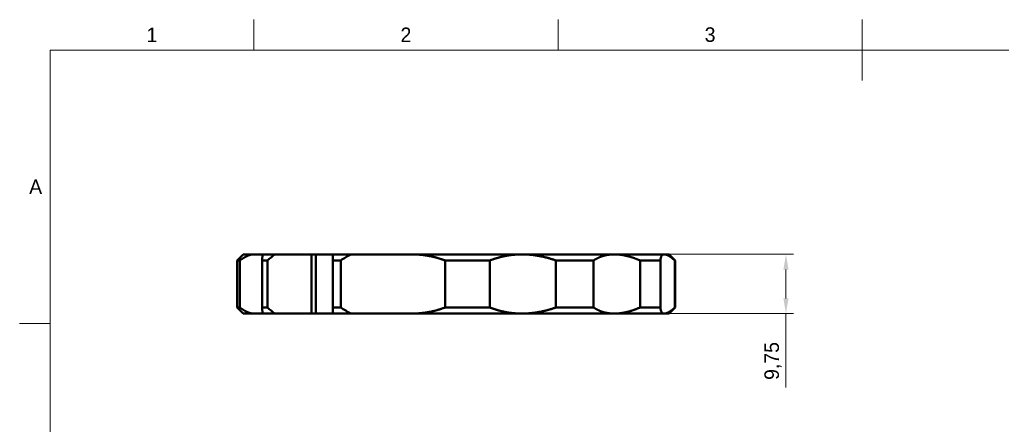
# Model space of a CAD drawing. Header units: millimetres. Extents: x 15 to 292, y 5 to 205.
# Drawn here: x 15 to 176.5, y 138.2 to 205 of the extents above; entities that cross this region are included whole.
import ezdxf

# ---------------------------------------------------------------- set-up
doc = ezdxf.new("R2010")
doc.units = ezdxf.units.MM
for name, color, linetype in [('Annotations', 7, 'Continuous'), ('Border', 7, 'Continuous'), ('Geometries', 7, 'Continuous')]:
    doc.layers.add(name, color=color, linetype=linetype)
doc.styles.add('Shapr0', font='txt', dxfattribs={"height": 2.3925})
doc.styles.add('Shapr7', font='txt', dxfattribs={"height": 2.3925})
doc.dimstyles.new('ISO-25', dxfattribs={"dimtxt": 2.5, "dimasz": 2.5, "dimexe": 1.25, "dimexo": 0.625, "dimtad": 1, "dimtxsty": 'Standard', "dimcen": 2.5, "dimadec": 0, "dimazin": 0, "dimtfac": 1, "dimtmove": 0, "dimatfit": 3, "dimfxl": 1, "dimarcsym": 0})

# ---------------------------------------------------------------- blocks, each defined once
blk = doc.blocks.new('*D2')
at = {"layer": 'Annotations', "color": 0, "linetype": 'Continuous', "lineweight": 15}
for p, q in [((121.61, 166.38), (142.22, 166.38)), ((140.97, 159.12), (140.97, 163.88)), ((121.61, 156.62), (142.22, 156.62)), ((140.97, 156.62), (140.97, 144.49))]:
    blk.add_line(p, q, dxfattribs=at)
at = {"layer": 'Annotations', "color": 0}
for points in [[(141.39, 163.88), (140.55, 163.88), (140.97, 166.38)], [(140.55, 159.12), (141.39, 159.12), (140.97, 156.62)]]:
    blk.add_solid(points, dxfattribs=at)
at = {"layer": 'Defpoints', "color": 0}
for p in [(120.99, 166.38), (140.97, 166.38), (120.99, 156.62)]:
    blk.add_point(p, dxfattribs=at)
at = {"layer": 'Annotations', "color": 0, "lineweight": 15, "insert": (138.84, 148.83), "char_height": 2.393, "attachment_point": 5, "rotation": 90, "style": 'Shapr7'}
blk.add_mtext('\\A1;9,75', dxfattribs=at)

msp = doc.modelspace()

# ---------------------------------------------------------------- linework, layer by layer
at = {"layer": 'Border', "linetype": 'Continuous', "lineweight": 15}
for p, q in [((53.5, 200), (53.5, 205)), ((103.5, 200), (103.5, 205)), ((153.5, 195), (153.5, 205)), ((287, 200), (20, 200)), ((20, 200), (20, 10)), ((20, 155), (15, 155))]:
    msp.add_line(p, q, dxfattribs=at)
at = {"layer": 'Geometries', "linetype": 'Continuous', "lineweight": 40}
for p, q in [((51.75, 166.375), (50.75, 165.375)), ((50.75, 165.375), (50.75, 157.625)), ((51.183, 165.375), (50.75, 165.375)), ((51.183, 165.375), (51.183, 157.625)), ((51.75, 166.375), (53.463, 166.375)), ((53.463, 166.375), (54.924, 166.375)), ((54.84, 165.375), (54.84, 157.625)), ((55.728, 165.375), (54.84, 165.375)), ((54.924, 166.375), (56.933, 166.375)), ((55.728, 165.375), (55.728, 157.625)), ((56.933, 166.375), (62.948, 166.375)), ((62.948, 166.375), (62.948, 156.625)), ((62.948, 166.375), (63.695, 166.375)), ((63.695, 166.375), (63.695, 156.625)), ((63.695, 166.375), (66.438, 166.375)), ((66.438, 166.375), (69.428, 166.375)), ((66.487, 165.375), (66.487, 157.625)), ((67.786, 165.375), (66.487, 165.375)), ((67.786, 165.375), (67.786, 157.625)), ((69.428, 166.375), (79.473, 166.375)), ((79.473, 166.375), (97.566, 166.375)), ((84.933, 165.375), (84.933, 157.625)), ((92.315, 165.375), (84.933, 165.375)), ((92.315, 165.375), (92.315, 157.625)), ((97.566, 166.375), (112.76, 166.375)), ((103.154, 165.375), (103.154, 157.625)), ((109.353, 165.375), (103.154, 165.375)), ((109.353, 165.375), (109.353, 157.625)), ((112.76, 166.375), (120.985, 166.375)), ((116.979, 165.375), (116.979, 157.625)), ((116.979, 165.375), (120.335, 165.375)), ((120.335, 157.625), (120.335, 165.375)), ((120.985, 166.375), (121.75, 166.375)), ((122.75, 165.375), (121.75, 166.375)), ((122.704, 165.375), (122.704, 157.625)), ((122.75, 165.375), (122.704, 165.375)), ((122.75, 157.625), (122.75, 165.375)), ((50.75, 157.625), (51.75, 156.625)), ((50.75, 157.625), (51.183, 157.625)), ((54.84, 157.625), (55.728, 157.625)), ((66.487, 157.625), (67.786, 157.625)), ((84.933, 157.625), (92.315, 157.625)), ((103.154, 157.625), (109.353, 157.625)), ((120.335, 157.625), (116.979, 157.625)), ((121.75, 156.625), (122.75, 157.625)), ((122.704, 157.625), (122.75, 157.625)), ((53.463, 156.625), (51.75, 156.625)), ((53.463, 156.625), (54.924, 156.625)), ((56.933, 156.625), (54.924, 156.625)), ((56.933, 156.625), (62.948, 156.625)), ((62.948, 156.625), (63.695, 156.625)), ((63.695, 156.625), (66.438, 156.625)), ((69.428, 156.625), (66.438, 156.625)), ((69.428, 156.625), (79.473, 156.625)), ((97.566, 156.625), (79.473, 156.625)), ((112.76, 156.625), (97.566, 156.625)), ((120.985, 156.625), (112.76, 156.625)), ((121.75, 156.625), (120.985, 156.625))]:
    msp.add_line(p, q, dxfattribs=at)
at = {"layer": 'Geometries', "linetype": 'Continuous', "lineweight": 40, "flags": 128}
for points in [[(53.463, 166.375), (53.434, 166.375), (53.404, 166.374), (53.374, 166.372), (53.343, 166.371), (53.313, 166.368), (53.282, 166.365), (53.251, 166.361), (53.219, 166.357), (53.187, 166.352), (53.155, 166.347), (53.123, 166.341), (53.09, 166.335), (53.057, 166.328), (53.024, 166.32), (52.991, 166.312), (52.957, 166.304), (52.923, 166.294), (52.889, 166.285), (52.855, 166.275), (52.82, 166.264), (52.785, 166.252), (52.75, 166.241), (52.715, 166.228), (52.679, 166.215), (52.643, 166.202), (52.607, 166.188), (52.57, 166.173), (52.533, 166.158), (52.496, 166.143), (52.459, 166.127), (52.422, 166.11), (52.384, 166.093), (52.347, 166.075), (52.309, 166.057), (52.27, 166.039), (52.232, 166.02), (52.193, 166), (52.154, 165.98), (52.115, 165.959), (52.076, 165.938), (52.036, 165.917), (51.996, 165.895), (51.956, 165.872), (51.916, 165.849), (51.876, 165.825), (51.831, 165.799), (51.786, 165.772), (51.741, 165.745), (51.696, 165.717), (51.651, 165.689), (51.605, 165.66), (51.559, 165.63), (51.513, 165.6), (51.466, 165.57), (51.42, 165.539), (51.373, 165.507), (51.326, 165.475), (51.278, 165.442), (51.231, 165.409), (51.183, 165.375)], [(54.84, 165.375), (54.849, 165.444), (54.856, 165.513), (54.864, 165.582), (54.871, 165.65), (54.878, 165.718), (54.884, 165.785), (54.89, 165.852), (54.896, 165.919), (54.901, 165.985), (54.906, 166.051), (54.91, 166.117), (54.914, 166.182), (54.918, 166.247), (54.921, 166.311), (54.924, 166.375)], [(66.489, 165.562), (66.489, 165.566), (66.489, 165.63), (66.488, 165.693), (66.487, 165.756), (66.485, 165.819), (66.482, 165.881), (66.479, 165.944), (66.475, 166.006), (66.47, 166.068), (66.465, 166.129), (66.459, 166.191), (66.453, 166.253), (66.446, 166.314), (66.438, 166.375)], [(66.487, 165.375), (66.488, 165.439), (66.489, 165.503), (66.489, 165.562)], [(84.933, 165.375), (84.85, 165.406), (84.767, 165.436), (84.683, 165.466), (84.6, 165.495), (84.516, 165.524), (84.431, 165.553), (84.347, 165.581), (84.262, 165.609), (84.177, 165.636), (84.092, 165.663), (84.007, 165.69), (83.921, 165.716), (83.835, 165.741), (83.748, 165.766), (83.662, 165.791), (83.575, 165.815), (83.489, 165.839), (83.402, 165.862), (83.315, 165.885), (83.227, 165.907), (83.14, 165.929), (83.052, 165.95), (82.964, 165.971), (82.876, 165.992), (82.788, 166.011), (82.699, 166.031), (82.61, 166.05), (82.521, 166.068), (82.432, 166.086), (82.342, 166.103), (82.253, 166.12), (82.163, 166.136), (82.074, 166.152), (81.984, 166.168), (81.894, 166.182), (81.803, 166.196), (81.713, 166.21), (81.623, 166.223), (81.532, 166.236), (81.441, 166.248), (81.35, 166.26), (81.258, 166.271), (81.166, 166.281), (81.075, 166.291), (80.983, 166.3), (80.883, 166.31), (80.783, 166.319), (80.684, 166.327), (80.584, 166.335), (80.483, 166.342), (80.383, 166.348), (80.283, 166.354), (80.182, 166.359), (80.082, 166.363), (79.981, 166.367), (79.879, 166.37), (79.778, 166.372), (79.676, 166.374), (79.575, 166.375), (79.473, 166.375)], [(97.566, 166.375), (97.486, 166.375), (97.406, 166.374), (97.326, 166.373), (97.246, 166.371), (97.166, 166.37), (97.087, 166.367), (97.007, 166.364), (96.928, 166.361), (96.828, 166.356), (96.729, 166.351), (96.629, 166.345), (96.53, 166.338), (96.431, 166.33), (96.333, 166.322), (96.234, 166.313), (96.136, 166.304), (96.037, 166.294), (95.939, 166.283), (95.841, 166.271), (95.743, 166.259), (95.645, 166.246), (95.548, 166.233), (95.451, 166.218), (95.354, 166.203), (95.258, 166.188), (95.161, 166.172), (95.065, 166.155), (94.97, 166.138), (94.874, 166.119), (94.778, 166.101), (94.683, 166.081), (94.588, 166.061), (94.493, 166.041), (94.399, 166.019), (94.305, 165.998), (94.211, 165.975), (94.117, 165.952), (94.024, 165.929), (93.931, 165.904), (93.838, 165.879), (93.746, 165.854), (93.653, 165.828), (93.561, 165.801), (93.47, 165.774), (93.372, 165.744), (93.274, 165.714), (93.176, 165.683), (93.079, 165.651), (92.983, 165.619), (92.887, 165.586), (92.791, 165.552), (92.695, 165.518), (92.599, 165.483), (92.504, 165.448), (92.409, 165.412), (92.315, 165.375)], [(103.154, 165.375), (103.054, 165.409), (102.955, 165.443), (102.855, 165.476), (102.755, 165.508), (102.655, 165.54), (102.555, 165.572), (102.455, 165.603), (102.354, 165.633), (102.254, 165.663), (102.153, 165.693), (102.052, 165.722), (101.951, 165.75), (101.85, 165.778), (101.749, 165.805), (101.648, 165.831), (101.547, 165.857), (101.446, 165.883), (101.345, 165.907), (101.243, 165.932), (101.142, 165.955), (101.04, 165.978), (100.938, 166.001), (100.836, 166.023), (100.735, 166.044), (100.633, 166.064), (100.531, 166.084), (100.429, 166.104), (100.327, 166.122), (100.226, 166.14), (100.124, 166.158), (100.022, 166.174), (99.92, 166.19), (99.818, 166.206), (99.715, 166.221), (99.613, 166.235), (99.511, 166.248), (99.424, 166.259), (99.337, 166.27), (99.25, 166.28), (99.163, 166.289), (99.076, 166.298), (98.99, 166.307), (98.903, 166.315), (98.816, 166.322), (98.729, 166.329), (98.643, 166.336), (98.556, 166.342), (98.469, 166.347), (98.382, 166.352), (98.295, 166.357), (98.208, 166.361), (98.128, 166.364), (98.047, 166.367), (97.967, 166.37), (97.886, 166.371), (97.806, 166.373), (97.726, 166.374), (97.646, 166.375), (97.566, 166.375)], [(112.76, 166.375), (112.704, 166.375), (112.648, 166.374), (112.592, 166.373), (112.536, 166.371), (112.481, 166.37), (112.425, 166.367), (112.37, 166.364), (112.315, 166.361), (112.247, 166.356), (112.178, 166.351), (112.11, 166.345), (112.042, 166.338), (111.975, 166.33), (111.908, 166.322), (111.841, 166.313), (111.774, 166.304), (111.708, 166.294), (111.642, 166.283), (111.576, 166.271), (111.51, 166.259), (111.445, 166.246), (111.381, 166.233), (111.317, 166.218), (111.253, 166.203), (111.189, 166.188), (111.126, 166.172), (111.063, 166.155), (111.001, 166.138), (110.939, 166.119), (110.877, 166.101), (110.815, 166.081), (110.754, 166.061), (110.693, 166.041), (110.633, 166.019), (110.573, 165.998), (110.514, 165.975), (110.454, 165.952), (110.396, 165.929), (110.337, 165.904), (110.279, 165.879), (110.221, 165.854), (110.164, 165.828), (110.107, 165.801), (110.05, 165.774), (109.989, 165.744), (109.929, 165.714), (109.87, 165.683), (109.811, 165.651), (109.752, 165.619), (109.694, 165.586), (109.636, 165.552), (109.579, 165.518), (109.522, 165.483), (109.465, 165.448), (109.409, 165.412), (109.353, 165.375)], [(116.979, 165.375), (116.899, 165.409), (116.819, 165.443), (116.739, 165.476), (116.66, 165.508), (116.58, 165.54), (116.5, 165.572), (116.421, 165.603), (116.341, 165.633), (116.262, 165.663), (116.183, 165.693), (116.103, 165.722), (116.024, 165.75), (115.945, 165.778), (115.866, 165.805), (115.788, 165.831), (115.709, 165.857), (115.631, 165.883), (115.552, 165.907), (115.474, 165.932), (115.396, 165.955), (115.318, 165.978), (115.24, 166.001), (115.162, 166.023), (115.084, 166.044), (115.006, 166.064), (114.929, 166.084), (114.852, 166.104), (114.775, 166.122), (114.698, 166.14), (114.622, 166.158), (114.545, 166.174), (114.469, 166.19), (114.393, 166.206), (114.316, 166.221), (114.24, 166.235), (114.165, 166.248), (114.1, 166.259), (114.036, 166.27), (113.972, 166.28), (113.908, 166.289), (113.845, 166.298), (113.781, 166.307), (113.718, 166.315), (113.655, 166.322), (113.592, 166.329), (113.529, 166.336), (113.466, 166.342), (113.403, 166.347), (113.341, 166.352), (113.278, 166.357), (113.216, 166.361), (113.159, 166.364), (113.101, 166.367), (113.044, 166.37), (112.987, 166.371), (112.93, 166.373), (112.873, 166.374), (112.816, 166.375), (112.76, 166.375)], [(120.985, 166.375), (120.968, 166.375), (120.951, 166.374), (120.934, 166.373), (120.917, 166.371), (120.901, 166.37), (120.884, 166.367), (120.868, 166.364), (120.853, 166.361), (120.833, 166.356), (120.814, 166.351), (120.795, 166.345), (120.777, 166.338), (120.759, 166.33), (120.742, 166.322), (120.724, 166.313), (120.707, 166.304), (120.691, 166.294), (120.675, 166.283), (120.659, 166.271), (120.644, 166.259), (120.629, 166.246), (120.614, 166.233), (120.6, 166.218), (120.586, 166.203), (120.573, 166.188), (120.56, 166.172), (120.547, 166.155), (120.534, 166.138), (120.522, 166.119), (120.511, 166.101), (120.5, 166.081), (120.489, 166.061), (120.478, 166.041), (120.468, 166.019), (120.458, 165.998), (120.449, 165.975), (120.44, 165.952), (120.431, 165.929), (120.423, 165.904), (120.415, 165.879), (120.407, 165.854), (120.4, 165.828), (120.393, 165.801), (120.387, 165.774), (120.38, 165.744), (120.374, 165.714), (120.368, 165.683), (120.363, 165.651), (120.358, 165.619), (120.354, 165.586), (120.349, 165.552), (120.346, 165.518), (120.342, 165.483), (120.339, 165.448), (120.337, 165.412), (120.335, 165.375)], [(122.704, 165.375), (122.665, 165.409), (122.626, 165.443), (122.588, 165.476), (122.55, 165.508), (122.512, 165.54), (122.474, 165.572), (122.437, 165.603), (122.4, 165.633), (122.363, 165.663), (122.326, 165.693), (122.289, 165.722), (122.253, 165.75), (122.217, 165.778), (122.182, 165.805), (122.146, 165.831), (122.111, 165.857), (122.077, 165.883), (122.042, 165.907), (122.008, 165.932), (121.974, 165.955), (121.94, 165.978), (121.907, 166.001), (121.874, 166.023), (121.841, 166.044), (121.809, 166.064), (121.777, 166.084), (121.745, 166.104), (121.713, 166.122), (121.682, 166.14), (121.651, 166.158), (121.621, 166.174), (121.591, 166.19), (121.561, 166.206), (121.531, 166.221), (121.502, 166.235), (121.473, 166.248), (121.448, 166.259), (121.424, 166.27), (121.4, 166.28), (121.377, 166.289), (121.353, 166.298), (121.33, 166.307), (121.307, 166.315), (121.284, 166.322), (121.262, 166.329), (121.24, 166.336), (121.218, 166.342), (121.196, 166.347), (121.175, 166.352), (121.153, 166.357), (121.132, 166.361), (121.113, 166.364), (121.094, 166.367), (121.076, 166.37), (121.057, 166.371), (121.039, 166.373), (121.021, 166.374), (121.003, 166.375), (120.985, 166.375)], [(51.183, 157.625), (51.226, 157.594), (51.27, 157.564), (51.313, 157.534), (51.356, 157.505), (51.399, 157.476), (51.441, 157.447), (51.484, 157.419), (51.526, 157.391), (51.568, 157.364), (51.61, 157.337), (51.652, 157.31), (51.694, 157.284), (51.735, 157.259), (51.776, 157.234), (51.817, 157.209), (51.858, 157.185), (51.899, 157.161), (51.939, 157.138), (51.979, 157.115), (52.019, 157.093), (52.059, 157.071), (52.098, 157.05), (52.138, 157.029), (52.177, 157.008), (52.216, 156.989), (52.254, 156.969), (52.293, 156.95), (52.331, 156.932), (52.369, 156.914), (52.407, 156.897), (52.445, 156.88), (52.482, 156.864), (52.519, 156.848), (52.556, 156.832), (52.592, 156.818), (52.629, 156.804), (52.665, 156.79), (52.701, 156.777), (52.736, 156.764), (52.772, 156.752), (52.807, 156.74), (52.842, 156.729), (52.877, 156.719), (52.911, 156.709), (52.945, 156.7), (52.982, 156.69), (53.018, 156.681), (53.054, 156.673), (53.09, 156.665), (53.126, 156.658), (53.161, 156.652), (53.196, 156.646), (53.23, 156.641), (53.264, 156.637), (53.298, 156.633), (53.332, 156.63), (53.365, 156.628), (53.398, 156.626), (53.431, 156.625), (53.463, 156.625)], [(54.892, 157.125), (54.89, 157.147), (54.884, 157.214), (54.878, 157.282), (54.871, 157.35), (54.864, 157.418), (54.856, 157.487), (54.849, 157.556), (54.84, 157.625)], [(54.924, 156.625), (54.921, 156.689), (54.918, 156.753), (54.914, 156.818), (54.91, 156.883), (54.906, 156.948), (54.901, 157.014), (54.896, 157.08), (54.892, 157.125)], [(66.438, 156.625), (66.446, 156.686), (66.453, 156.746), (66.459, 156.808), (66.465, 156.869), (66.47, 156.931), (66.475, 156.992), (66.479, 157.054), (66.482, 157.117), (66.485, 157.179), (66.487, 157.242), (66.488, 157.305), (66.489, 157.368), (66.489, 157.432), (66.489, 157.438)], [(66.489, 157.438), (66.489, 157.496), (66.488, 157.561), (66.487, 157.625)], [(79.473, 156.625), (79.566, 156.625), (79.659, 156.626), (79.752, 156.628), (79.844, 156.629), (79.937, 156.632), (80.029, 156.635), (80.122, 156.639), (80.214, 156.643), (80.306, 156.648), (80.398, 156.653), (80.491, 156.659), (80.583, 156.665), (80.675, 156.672), (80.768, 156.68), (80.86, 156.688), (80.951, 156.696), (81.042, 156.706), (81.133, 156.715), (81.225, 156.725), (81.315, 156.736), (81.406, 156.748), (81.497, 156.759), (81.587, 156.772), (81.678, 156.785), (81.768, 156.798), (81.858, 156.812), (81.949, 156.827), (82.039, 156.842), (82.129, 156.857), (82.218, 156.873), (82.308, 156.89), (82.397, 156.907), (82.485, 156.925), (82.574, 156.943), (82.663, 156.961), (82.751, 156.98), (82.839, 157), (82.927, 157.02), (83.015, 157.041), (83.102, 157.062), (83.19, 157.083), (83.277, 157.105), (83.364, 157.128), (83.452, 157.151), (83.538, 157.175), (83.633, 157.201), (83.728, 157.228), (83.822, 157.255), (83.916, 157.283), (84.009, 157.311), (84.103, 157.34), (84.196, 157.37), (84.289, 157.4), (84.382, 157.43), (84.474, 157.461), (84.566, 157.493), (84.659, 157.525), (84.75, 157.558), (84.842, 157.591), (84.933, 157.625)], [(92.315, 157.625), (92.394, 157.594), (92.473, 157.564), (92.553, 157.534), (92.632, 157.505), (92.712, 157.476), (92.793, 157.447), (92.873, 157.419), (92.954, 157.391), (93.035, 157.364), (93.116, 157.337), (93.198, 157.31), (93.279, 157.284), (93.362, 157.259), (93.444, 157.234), (93.527, 157.209), (93.609, 157.185), (93.692, 157.161), (93.775, 157.138), (93.859, 157.115), (93.942, 157.093), (94.026, 157.071), (94.11, 157.05), (94.194, 157.029), (94.279, 157.008), (94.363, 156.989), (94.449, 156.969), (94.534, 156.95), (94.62, 156.932), (94.705, 156.914), (94.792, 156.897), (94.877, 156.88), (94.964, 156.864), (95.05, 156.848), (95.136, 156.832), (95.223, 156.818), (95.31, 156.804), (95.397, 156.79), (95.484, 156.777), (95.572, 156.764), (95.66, 156.752), (95.748, 156.74), (95.836, 156.729), (95.925, 156.719), (96.013, 156.709), (96.102, 156.7), (96.198, 156.69), (96.295, 156.681), (96.391, 156.673), (96.488, 156.665), (96.585, 156.658), (96.682, 156.652), (96.78, 156.646), (96.877, 156.641), (96.975, 156.637), (97.072, 156.633), (97.171, 156.63), (97.269, 156.628), (97.368, 156.626), (97.467, 156.625), (97.566, 156.625)], [(97.566, 156.625), (97.656, 156.625), (97.746, 156.626), (97.837, 156.628), (97.928, 156.629), (98.018, 156.632), (98.109, 156.635), (98.2, 156.639), (98.291, 156.643), (98.382, 156.648), (98.473, 156.653), (98.564, 156.659), (98.656, 156.665), (98.748, 156.672), (98.839, 156.68), (98.931, 156.688), (99.022, 156.696), (99.114, 156.706), (99.205, 156.715), (99.296, 156.725), (99.388, 156.736), (99.479, 156.748), (99.57, 156.759), (99.662, 156.772), (99.753, 156.785), (99.845, 156.798), (99.936, 156.812), (100.028, 156.827), (100.12, 156.842), (100.212, 156.857), (100.303, 156.873), (100.395, 156.89), (100.486, 156.907), (100.577, 156.925), (100.669, 156.943), (100.76, 156.961), (100.851, 156.98), (100.942, 157), (101.033, 157.02), (101.124, 157.041), (101.215, 157.062), (101.306, 157.083), (101.397, 157.105), (101.489, 157.128), (101.58, 157.151), (101.671, 157.175), (101.77, 157.201), (101.869, 157.228), (101.969, 157.255), (102.068, 157.283), (102.167, 157.311), (102.266, 157.34), (102.365, 157.37), (102.464, 157.4), (102.562, 157.43), (102.661, 157.461), (102.76, 157.493), (102.858, 157.525), (102.957, 157.558), (103.055, 157.591), (103.154, 157.625)], [(109.353, 157.625), (109.4, 157.594), (109.447, 157.564), (109.494, 157.534), (109.541, 157.505), (109.589, 157.476), (109.637, 157.447), (109.686, 157.419), (109.735, 157.391), (109.784, 157.364), (109.833, 157.337), (109.883, 157.31), (109.933, 157.284), (109.983, 157.259), (110.034, 157.234), (110.085, 157.209), (110.136, 157.185), (110.188, 157.161), (110.24, 157.138), (110.292, 157.115), (110.344, 157.093), (110.397, 157.071), (110.45, 157.05), (110.503, 157.029), (110.557, 157.008), (110.611, 156.989), (110.665, 156.969), (110.72, 156.95), (110.775, 156.932), (110.83, 156.914), (110.886, 156.897), (110.941, 156.88), (110.997, 156.864), (111.053, 156.848), (111.11, 156.832), (111.167, 156.818), (111.224, 156.804), (111.281, 156.79), (111.339, 156.777), (111.397, 156.764), (111.455, 156.752), (111.514, 156.74), (111.573, 156.729), (111.632, 156.719), (111.692, 156.709), (111.751, 156.7), (111.817, 156.69), (111.882, 156.681), (111.948, 156.673), (112.013, 156.665), (112.08, 156.658), (112.146, 156.652), (112.213, 156.646), (112.28, 156.641), (112.348, 156.637), (112.415, 156.633), (112.484, 156.63), (112.552, 156.628), (112.621, 156.626), (112.691, 156.625), (112.76, 156.625)], [(112.76, 156.625), (112.824, 156.625), (112.888, 156.626), (112.952, 156.628), (113.016, 156.629), (113.081, 156.632), (113.145, 156.635), (113.21, 156.639), (113.275, 156.643), (113.341, 156.648), (113.406, 156.653), (113.472, 156.659), (113.539, 156.665), (113.605, 156.672), (113.672, 156.68), (113.738, 156.688), (113.805, 156.696), (113.872, 156.706), (113.939, 156.715), (114.006, 156.725), (114.074, 156.736), (114.141, 156.748), (114.209, 156.759), (114.277, 156.772), (114.345, 156.785), (114.413, 156.798), (114.481, 156.812), (114.55, 156.827), (114.619, 156.842), (114.688, 156.857), (114.757, 156.873), (114.826, 156.89), (114.895, 156.907), (114.964, 156.925), (115.034, 156.943), (115.103, 156.961), (115.173, 156.98), (115.242, 157), (115.312, 157.02), (115.382, 157.041), (115.452, 157.062), (115.522, 157.083), (115.593, 157.105), (115.664, 157.128), (115.734, 157.151), (115.805, 157.175), (115.883, 157.201), (115.96, 157.228), (116.038, 157.255), (116.116, 157.283), (116.194, 157.311), (116.272, 157.34), (116.35, 157.37), (116.428, 157.4), (116.506, 157.43), (116.585, 157.461), (116.663, 157.493), (116.742, 157.525), (116.821, 157.558), (116.9, 157.591), (116.979, 157.625)], [(120.335, 157.625), (120.336, 157.594), (120.338, 157.564), (120.341, 157.534), (120.343, 157.505), (120.346, 157.476), (120.35, 157.447), (120.353, 157.419), (120.357, 157.391), (120.361, 157.364), (120.365, 157.337), (120.37, 157.31), (120.374, 157.284), (120.38, 157.259), (120.385, 157.234), (120.391, 157.209), (120.397, 157.185), (120.403, 157.161), (120.41, 157.138), (120.417, 157.115), (120.424, 157.093), (120.431, 157.071), (120.439, 157.05), (120.447, 157.029), (120.456, 157.008), (120.464, 156.989), (120.473, 156.969), (120.483, 156.95), (120.492, 156.932), (120.502, 156.914), (120.512, 156.897), (120.523, 156.88), (120.534, 156.864), (120.545, 156.848), (120.556, 156.832), (120.568, 156.818), (120.58, 156.804), (120.592, 156.79), (120.605, 156.777), (120.618, 156.764), (120.631, 156.752), (120.644, 156.74), (120.658, 156.729), (120.673, 156.719), (120.687, 156.709), (120.702, 156.7), (120.718, 156.69), (120.735, 156.681), (120.752, 156.673), (120.769, 156.665), (120.787, 156.658), (120.805, 156.652), (120.824, 156.646), (120.843, 156.641), (120.862, 156.637), (120.881, 156.633), (120.901, 156.63), (120.922, 156.628), (120.943, 156.626), (120.964, 156.625), (120.985, 156.625)], [(120.985, 156.625), (121.005, 156.625), (121.025, 156.626), (121.046, 156.628), (121.067, 156.629), (121.088, 156.632), (121.109, 156.635), (121.131, 156.639), (121.152, 156.643), (121.175, 156.648), (121.197, 156.653), (121.22, 156.659), (121.243, 156.665), (121.267, 156.672), (121.29, 156.68), (121.314, 156.688), (121.339, 156.696), (121.363, 156.706), (121.388, 156.715), (121.413, 156.725), (121.438, 156.736), (121.464, 156.748), (121.489, 156.759), (121.516, 156.772), (121.542, 156.785), (121.568, 156.798), (121.595, 156.812), (121.623, 156.827), (121.65, 156.842), (121.678, 156.857), (121.706, 156.873), (121.734, 156.89), (121.763, 156.907), (121.791, 156.925), (121.82, 156.943), (121.849, 156.961), (121.879, 156.98), (121.908, 157), (121.938, 157.02), (121.968, 157.041), (121.998, 157.062), (122.029, 157.083), (122.06, 157.105), (122.091, 157.128), (122.123, 157.151), (122.154, 157.175), (122.189, 157.201), (122.224, 157.228), (122.259, 157.255), (122.295, 157.283), (122.331, 157.311), (122.367, 157.34), (122.403, 157.37), (122.44, 157.4), (122.477, 157.43), (122.514, 157.461), (122.552, 157.493), (122.589, 157.525), (122.627, 157.558), (122.666, 157.591), (122.704, 157.625)]]:
    msp.add_lwpolyline(points, dxfattribs=at)
at = {"layer": 'Geometries', "linetype": 'Continuous', "lineweight": 40}
for centre, radius, start, end in [((75.554, 142.7), 30.12, 128.18619, 131.16597), ((86.197, 136.991), 33.832, 119.71392, 122.97023), ((75.555, 180.3), 30.121, 228.83405, 231.81379), ((86.198, 186.009), 33.832, 237.02978, 240.28607)]:
    msp.add_arc(centre, radius, start, end, dxfattribs=at)

# ---------------------------------------------------------------- texts
at = {"layer": 'Border', "linetype": 'Continuous', "lineweight": 15, "char_height": 2.393, "width": 2.3925, "style": 'Shapr0'}
for s, insert, attachment_point in [('1', (36.75, 201.304), 8), ('2', (78.5, 201.304), 8), ('3', (128.5, 201.304), 8), ('A', (18.696, 177.5), 6)]:
    msp.add_mtext(s, dxfattribs=dict(at, insert=insert, attachment_point=attachment_point))

# ---------------------------------------------------------------- dimensions: what is measured, and where the dimension line sits
at = {"layer": 'Annotations', "linetype": 'Continuous', "lineweight": 15}
dim = msp.add_linear_dim(base=(140.969, 166.375), p1=(120.985, 156.625), p2=(120.985, 166.375), angle=270, dimstyle='ISO-25', override={"dimscale": 1, "dimgap": 0.7, "dimdec": 2, "dimlfac": 1, "dimrnd": 0.01, "dimzin": 8, "dimdsep": 44, "dimtxsty": 'Shapr7', "dimse1": 0, "dimse2": 0, "dimadec": 2, "dimtol": 0, "dimlim": 0, "dimtp": 0, "dimtm": 0, "dimtfac": 0.6, "dimtdec": 8, "dimfrac": 2, "dimtolj": 1, "dimlwd": 15, "dimlwe": 15}, dxfattribs=at)
dim.commit()
dim.dimension.update_dxf_attribs({"geometry": '*D2', "text_midpoint": (140.969, 148.833), "dimtype": 160})

doc.saveas('drawing.dxf')
